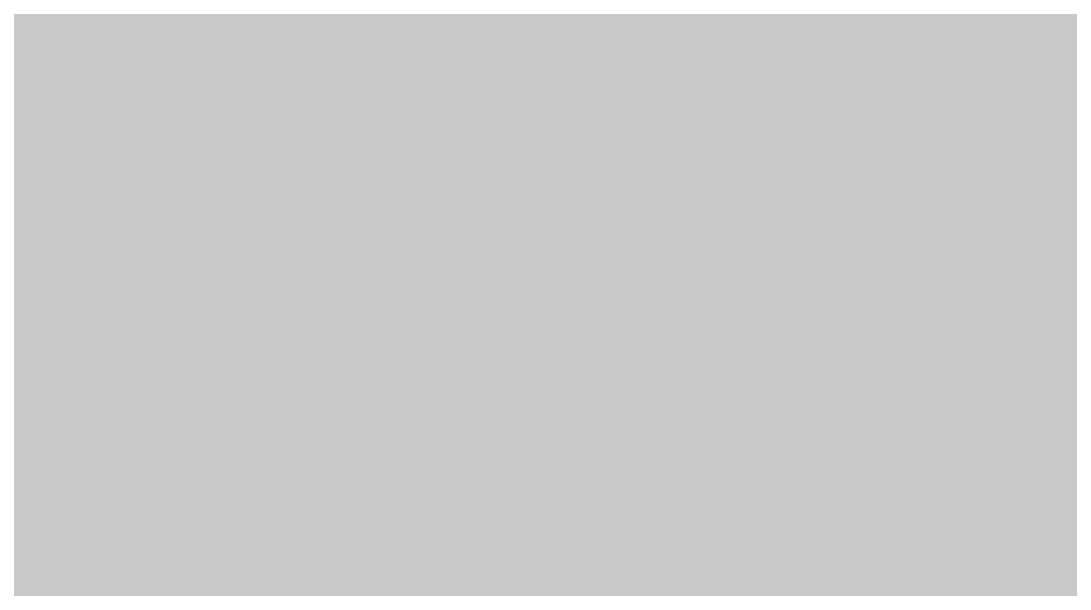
# Model space of a CAD drawing. Header units: millimetres. Extents: x -5 to 304, y -6 to 30.
# Drawn here: x 250.676 to 253.62, y 21.48 to 23.074 of the extents above; entities that cross this region are included whole.
import ezdxf

# ---------------------------------------------------------------- set-up
doc = ezdxf.new("R2010")
doc.units = ezdxf.units.MM
doc.header["$MEASUREMENT"] = 0
for name, color, linetype, true_color in [('Bottom-Layer', 7, 'Continuous', 0x0000ff), ('Top-Layer', 7, 'Continuous', 0xff0000), ('Top-Silkscreen-Layer', 7, 'Continuous', 0xffcc00)]:
    doc.layers.add(name, color=color, linetype=linetype, true_color=true_color)

msp = doc.modelspace()

# ---------------------------------------------------------------- hatches: boundary and pattern name
at = {"layer": 'Bottom-Layer'}
for points in [[(299.6425, 24.6419), (299.6425, 0.3581), (0.3581, 0.3581), (0.3581, 24.6419)], [(170.0231, 11.0956), (170.486, 10.7577), (171.0298, 10.5769), (171.6029, 10.5705), (172.1507, 10.739), (172.621, 11.0664), (172.9692, 11.5216), (173.1622, 12.0613), (173.1815, 12.6341), (173.1815, 18.6204), (194.6112, 18.6204), (194.6112, 16.637), (194.7022, 16.0628), (194.9661, 15.5448), (195.3772, 15.1338), (195.8952, 14.8698), (196.4694, 14.7789), (197.0436, 14.8698), (197.5616, 15.1338), (197.9727, 15.5448), (198.2366, 16.0628), (198.3275, 16.637), (198.3275, 18.6204), (201.4693, 18.6204), (201.4693, 16.637), (201.5602, 16.0628), (201.8241, 15.5448), (202.2352, 15.1338), (202.7532, 14.8698), (203.3274, 14.7789), (203.9016, 14.8698), (204.4196, 15.1338), (204.8307, 15.5448), (205.0946, 16.0628), (205.1855, 16.637), (205.1855, 18.6204), (226.5193, 18.6204), (226.5193, 12.5), (226.6102, 11.9258), (226.8742, 11.4078), (227.2852, 10.9968), (227.8032, 10.7328), (228.3774, 10.6419), (228.9516, 10.7328), (229.4696, 10.9968), (229.8807, 11.4078), (230.1446, 11.9258), (230.2356, 12.5), (230.2356, 18.6204), (269.5474, 18.6204), (269.5474, 12.5), (269.6383, 11.9258), (269.9023, 11.4078), (270.3134, 10.9968), (270.8313, 10.7328), (271.4055, 10.6419), (271.9797, 10.7328), (272.4977, 10.9968), (272.9088, 11.4078), (273.1727, 11.9258), (273.2637, 12.5), (273.2637, 18.6204), (278.196, 18.6204), (278.2956, 18.6141), (278.3953, 18.612), (288.5384, 18.612), (288.6381, 18.6141), (288.7377, 18.6204), (292.0973, 18.6204), (295.5966, 15.1211), (296.1339, 14.7189), (296.7628, 14.4843), (297.4323, 14.4364), (298.0881, 14.5791), (298.6772, 14.9008), (299.1518, 15.3754), (299.4735, 15.9645), (299.6162, 16.6203), (299.5683, 17.2898), (299.3337, 17.9187), (298.9315, 18.456), (294.7415, 22.646), (294.2531, 23.0208), (293.6844, 23.2563), (293.074, 23.3367), (288.5469, 23.3367), (288.4471, 23.3346), (288.3476, 23.3282), (278.5861, 23.3282), (278.4866, 23.3346), (278.3868, 23.3367), (17.3081, 23.3367), (17.1261, 23.358), (16.943, 23.3651), (7.739, 23.3651), (7.1287, 23.2848), (6.5599, 23.0492), (6.0715, 22.6744), (1.6781, 18.281), (1.2759, 17.7437), (1.0413, 17.1148), (0.9934, 16.4453), (1.1361, 15.7895), (1.4578, 15.2004), (1.9324, 14.7257), (2.5215, 14.4041), (3.1773, 14.2614), (3.8468, 14.3093), (4.4757, 14.5438), (5.013, 14.9461), (8.7158, 18.6488), (16.8704, 18.6488), (17.0525, 18.6275), (17.2356, 18.6204), (26.5899, 18.6204), (26.5899, 12.2185), (26.6809, 11.6443), (26.9448, 11.1263), (27.3559, 10.7152), (27.8739, 10.4513), (28.4481, 10.3603), (29.0223, 10.4513), (29.5402, 10.7152), (29.9513, 11.1263), (30.2153, 11.6443), (30.3062, 12.2185), (30.3062, 18.6204), (69.643, 18.6204), (69.643, 12.4095), (69.7339, 11.8353), (69.9979, 11.3173), (70.409, 10.9063), (70.9269, 10.6423), (71.5011, 10.5514), (72.0753, 10.6423), (72.5933, 10.9063), (73.0044, 11.3173), (73.2683, 11.8353), (73.3593, 12.4095), (73.3593, 18.6204), (94.7891, 18.6204), (94.7891, 16.51), (94.88, 15.9358), (95.1439, 15.4178), (95.555, 15.0068), (96.073, 14.7428), (96.6472, 14.6519), (97.2214, 14.7428), (97.7394, 15.0068), (98.1505, 15.4178), (98.4144, 15.9358), (98.5053, 16.51), (98.5053, 18.6204), (101.7741, 18.6204), (101.7741, 16.51), (101.865, 15.9358), (102.1289, 15.4178), (102.54, 15.0068), (103.058, 14.7428), (103.6322, 14.6519), (104.2064, 14.7428), (104.7244, 15.0068), (105.1355, 15.4178), (105.3994, 15.9358), (105.4904, 16.51), (105.4904, 18.6204), (126.7481, 18.6204), (126.7481, 12.5), (126.839, 11.9258), (127.103, 11.4078), (127.5141, 10.9968), (128.032, 10.7328), (128.6062, 10.6419), (129.1804, 10.7328), (129.6984, 10.9968), (130.1095, 11.4078), (130.3734, 11.9258), (130.4644, 12.5), (130.4644, 18.6204), (169.4652, 18.6204), (169.4652, 12.4231), (169.5285, 11.9422), (169.7141, 11.4941), (170.0094, 11.1092)]]:
    msp.add_hatch(color=256, dxfattribs=at).paths.add_polyline_path(points)
at = {"layer": 'Top-Silkscreen-Layer'}
for points in [[(250.6741, 24.1178), (250.6427, 24.1067), (250.6076, 24.0715), (250.5724, 24.0364), (250.5606, 24.0018), (250.5488, 23.9672), (250.5488, 23.9261), (250.5488, 23.885), (250.5606, 23.8504), (250.5724, 23.8158), (250.608, 23.7801), (250.6437, 23.7445), (250.6727, 23.7358), (250.7018, 23.7271), (250.7018, 23.7221), (250.7018, 23.7171), (250.6727, 23.7084), (250.6437, 23.6997), (250.608, 23.6641), (250.5724, 23.6284), (250.5606, 23.5938), (250.5488, 23.5593), (250.5488, 23.5181), (250.5488, 23.477), (250.5606, 23.4424), (250.5724, 23.4078), (250.6074, 23.3728), (250.6425, 23.3377), (250.6771, 23.326), (250.7117, 23.3142), (250.7528, 23.3142), (250.7939, 23.3142), (250.8285, 23.326), (250.8631, 23.3377), (250.8987, 23.3734), (250.9343, 23.409), (250.943, 23.4381), (250.9517, 23.4671), (250.9567, 23.4671), (250.9617, 23.4671), (250.9704, 23.4381), (250.9791, 23.409), (251.0153, 23.3728), (251.0516, 23.3366), (251.0806, 23.3279), (251.1097, 23.3191), (251.1097, 23.3142), (251.1097, 23.3092), (251.0806, 23.3005), (251.0516, 23.2918), (251.0159, 23.2561), (250.9803, 23.2205), (250.9685, 23.1859), (250.9567, 23.1513), (250.9567, 23.1102), (250.9567, 23.0691), (250.9685, 23.0345), (250.9803, 22.9999), (251.0153, 22.9649), (251.0504, 22.9298), (251.085, 22.918), (251.1196, 22.9062), (251.1607, 22.9062), (251.2018, 22.9062), (251.2364, 22.918), (251.271, 22.9298), (251.3066, 22.9654), (251.3422, 23.0011), (251.351, 23.0301), (251.3597, 23.0592), (251.3646, 23.0592), (251.3696, 23.0592), (251.3783, 23.0301), (251.387, 23.0011), (251.4233, 22.9649), (251.4595, 22.9286), (251.4885, 22.9199), (251.5176, 22.9112), (251.5176, 22.9062), (251.5176, 22.9012), (251.4885, 22.8925), (251.4595, 22.8838), (251.4239, 22.8482), (251.3882, 22.8126), (251.3764, 22.778), (251.3646, 22.7434), (251.3646, 22.7023), (251.3646, 22.6611), (251.3764, 22.6266), (251.3882, 22.592), (251.4239, 22.5563), (251.4595, 22.5207), (251.4885, 22.512), (251.5176, 22.5033), (251.5176, 22.4983), (251.5176, 22.4933), (251.4885, 22.4846), (251.4595, 22.4759), (251.4233, 22.4397), (251.387, 22.4034), (251.3783, 22.3744), (251.3696, 22.3453), (251.3646, 22.3453), (251.3597, 22.3453), (251.351, 22.3744), (251.3422, 22.4034), (251.3066, 22.4391), (251.271, 22.4747), (251.2364, 22.4865), (251.2018, 22.4983), (251.1607, 22.4983), (251.1196, 22.4983), (251.085, 22.4865), (251.0504, 22.4747), (251.0148, 22.4391), (250.9791, 22.4034), (250.9704, 22.3744), (250.9617, 22.3453), (250.9567, 22.3453), (250.9517, 22.3453), (250.943, 22.3744), (250.9343, 22.4034), (250.8981, 22.4397), (250.8619, 22.4759), (250.8328, 22.4846), (250.8038, 22.4933), (250.8038, 22.4983), (250.8038, 22.5033), (250.8328, 22.512), (250.8619, 22.5207), (250.8975, 22.5563), (250.9332, 22.592), (250.9449, 22.6266), (250.9567, 22.6611), (250.9567, 22.7023), (250.9567, 22.7434), (250.9449, 22.778), (250.9332, 22.8126), (250.8981, 22.8476), (250.8631, 22.8827), (250.8285, 22.8944), (250.7939, 22.9062), (250.7528, 22.9062), (250.7117, 22.9062), (250.6771, 22.8944), (250.6425, 22.8827), (250.6074, 22.8476), (250.5724, 22.8126), (250.5606, 22.778), (250.5488, 22.7434), (250.5488, 22.7023), (250.5488, 22.6611), (250.5606, 22.6266), (250.5724, 22.592), (250.608, 22.5563), (250.6437, 22.5207), (250.6727, 22.512), (250.7018, 22.5033), (250.7018, 22.4983), (250.7018, 22.4933), (250.6727, 22.4846), (250.6437, 22.4759), (250.6074, 22.4397), (250.5712, 22.4034), (250.5625, 22.3744), (250.5538, 22.3453), (250.5488, 22.3453), (250.5438, 22.3453), (250.5351, 22.3744), (250.5264, 22.4034), (250.4908, 22.4391), (250.4551, 22.4747), (250.4206, 22.4865), (250.386, 22.4983), (250.3449, 22.4983), (250.3037, 22.4983), (250.2692, 22.4865), (250.2346, 22.4747), (250.1995, 22.4397), (250.1645, 22.4046), (250.1527, 22.37), (250.1409, 22.3354), (250.1409, 22.2943), (250.1409, 22.2532), (250.1527, 22.2186), (250.1645, 22.184), (250.1995, 22.149), (250.2346, 22.1139), (250.2692, 22.1021), (250.3037, 22.0903), (250.3449, 22.0903), (250.386, 22.0903), (250.4206, 22.1021), (250.4551, 22.1139), (250.4908, 22.1496), (250.5264, 22.1852), (250.5351, 22.2143), (250.5438, 22.2433), (250.5488, 22.2433), (250.5538, 22.2433), (250.5625, 22.2143), (250.5712, 22.1852), (250.6074, 22.149), (250.6437, 22.1127), (250.6727, 22.104), (250.7018, 22.0953), (250.7018, 22.0903), (250.7018, 22.0854), (250.6727, 22.0767), (250.6437, 22.068), (250.608, 22.0323), (250.5724, 21.9967), (250.5606, 21.9621), (250.5488, 21.9275), (250.5488, 21.8864), (250.5488, 21.8453), (250.5606, 21.8107), (250.5724, 21.7761), (250.608, 21.7404), (250.6437, 21.7048), (250.6727, 21.6961), (250.7018, 21.6874), (250.7018, 21.6824), (250.7018, 21.6774), (250.6727, 21.6687), (250.6437, 21.66), (250.608, 21.6244), (250.5724, 21.5887), (250.5606, 21.5541), (250.5488, 21.5195), (250.5488, 21.4784), (250.5488, 21.4373), (250.5606, 21.4027), (250.5724, 21.3681), (250.6074, 21.3331), (250.6425, 21.298), (250.6771, 21.2863), (250.7117, 21.2745), (250.7528, 21.2745), (250.7939, 21.2745), (250.8285, 21.2863), (250.8631, 21.298), (250.8981, 21.3331), (250.9332, 21.3681), (250.9449, 21.4027), (250.9567, 21.4373), (250.9567, 21.4784), (250.9567, 21.5195), (250.9449, 21.5541), (250.9332, 21.5887), (250.8975, 21.6244), (250.8619, 21.66), (250.8328, 21.6687), (250.8038, 21.6774), (250.8038, 21.6824), (250.8038, 21.6874), (250.8328, 21.6961), (250.8619, 21.7048), (250.8981, 21.741), (250.9343, 21.7773), (250.943, 21.8063), (250.9517, 21.8354), (250.9567, 21.8354), (250.9617, 21.8354), (250.9704, 21.8063), (250.9791, 21.7773), (251.0148, 21.7416), (251.0504, 21.706), (251.085, 21.6942), (251.1196, 21.6824), (251.1607, 21.6824), (251.2018, 21.6824), (251.2364, 21.6942), (251.271, 21.706), (251.3066, 21.7416), (251.3422, 21.7773), (251.351, 21.8063), (251.3597, 21.8354), (251.3646, 21.8354), (251.3696, 21.8354), (251.3783, 21.8063), (251.387, 21.7773), (251.4233, 21.741), (251.4595, 21.7048), (251.4885, 21.6961), (251.5176, 21.6874), (251.5176, 21.6824), (251.5176, 21.6774), (251.4885, 21.6687), (251.4595, 21.66), (251.4239, 21.6244), (251.3882, 21.5887), (251.3764, 21.5541), (251.3646, 21.5195), (251.3646, 21.4784), (251.3646, 21.4373), (251.3764, 21.4027), (251.3882, 21.3681), (251.4233, 21.3331), (251.4583, 21.298), (251.4929, 21.2863), (251.5275, 21.2745), (251.5686, 21.2745), (251.6097, 21.2745), (251.6443, 21.2863), (251.6789, 21.298), (251.7139, 21.3331), (251.749, 21.3681), (251.7608, 21.4027), (251.7726, 21.4373), (251.7726, 21.4784), (251.7726, 21.5195), (251.7608, 21.5541), (251.749, 21.5887), (251.7133, 21.6244), (251.6777, 21.66), (251.6486, 21.6687), (251.6196, 21.6774), (251.6196, 21.6824), (251.6196, 21.6874), (251.6486, 21.6961), (251.6777, 21.7048), (251.7133, 21.7404), (251.749, 21.7761), (251.7608, 21.8107), (251.7726, 21.8453), (251.7726, 21.8864), (251.7726, 21.9275), (251.7608, 21.9621), (251.749, 21.9967), (251.7133, 22.0323), (251.6777, 22.068), (251.6486, 22.0767), (251.6196, 22.0854), (251.6196, 22.0903), (251.6196, 22.0953), (251.6486, 22.104), (251.6777, 22.1127), (251.7133, 22.1484), (251.749, 22.184), (251.7608, 22.2186), (251.7726, 22.2532), (251.7726, 22.2943), (251.7726, 22.3354), (251.7608, 22.37), (251.749, 22.4046), (251.7133, 22.4403), (251.6777, 22.4759), (251.6486, 22.4846), (251.6196, 22.4933), (251.6196, 22.4983), (251.6196, 22.5033), (251.6486, 22.512), (251.6777, 22.5207), (251.7139, 22.5569), (251.7502, 22.5931), (251.7589, 22.6222), (251.7676, 22.6513), (251.7726, 22.6513), (251.7775, 22.6513), (251.7862, 22.6222), (251.7949, 22.5931), (251.8306, 22.5575), (251.8662, 22.5219), (251.9008, 22.5101), (251.9354, 22.4983), (251.9765, 22.4983), (252.0176, 22.4983), (252.0522, 22.5101), (252.0868, 22.5219), (252.1224, 22.5575), (252.1581, 22.5931), (252.1668, 22.6222), (252.1755, 22.6513), (252.1805, 22.6513), (252.1854, 22.6513), (252.1942, 22.6222), (252.2029, 22.5931), (252.2391, 22.5569), (252.2753, 22.5207), (252.3044, 22.512), (252.3334, 22.5033), (252.3334, 22.4983), (252.3334, 22.4933), (252.3044, 22.4846), (252.2753, 22.4759), (252.2397, 22.4403), (252.204, 22.4046), (252.1923, 22.37), (252.1805, 22.3354), (252.1805, 22.2943), (252.1805, 22.2532), (252.1923, 22.2186), (252.204, 22.184), (252.2397, 22.1484), (252.2753, 22.1127), (252.3044, 22.104), (252.3334, 22.0953), (252.3334, 22.0903), (252.3334, 22.0854), (252.3044, 22.0767), (252.2753, 22.068), (252.2397, 22.0323), (252.204, 21.9967), (252.1923, 21.9621), (252.1805, 21.9275), (252.1805, 21.8864), (252.1805, 21.8453), (252.1923, 21.8107), (252.204, 21.7761), (252.2397, 21.7404), (252.2753, 21.7048), (252.3044, 21.6961), (252.3334, 21.6874), (252.3334, 21.6824), (252.3334, 21.6774), (252.3044, 21.6687), (252.2753, 21.66), (252.2397, 21.6244), (252.204, 21.5887), (252.1923, 21.5541), (252.1805, 21.5195), (252.1805, 21.4784), (252.1805, 21.4373), (252.1923, 21.4027), (252.204, 21.3681), (252.2391, 21.3331), (252.2741, 21.298), (252.3087, 21.2863), (252.3433, 21.2745), (252.3844, 21.2745), (252.4255, 21.2745), (252.4601, 21.2863), (252.4947, 21.298), (252.5298, 21.3331), (252.5648, 21.3681), (252.5766, 21.4027), (252.5884, 21.4373), (252.5884, 21.4784), (252.5884, 21.5195), (252.5766, 21.5541), (252.5648, 21.5887), (252.5292, 21.6244), (252.4935, 21.66), (252.4645, 21.6687), (252.4354, 21.6774), (252.4354, 21.6824), (252.4354, 21.6874), (252.4645, 21.6961), (252.4935, 21.7048), (252.5298, 21.741), (252.566, 21.7773), (252.5747, 21.8063), (252.5834, 21.8354), (252.5884, 21.8354), (252.5934, 21.8354), (252.6021, 21.8063), (252.6108, 21.7773), (252.6464, 21.7416), (252.682, 21.706), (252.7166, 21.6942), (252.7512, 21.6824), (252.7923, 21.6824), (252.8334, 21.6824), (252.868, 21.6942), (252.9026, 21.706), (252.9383, 21.7416), (252.9739, 21.7773), (252.9826, 21.8063), (252.9913, 21.8354), (252.9963, 21.8354), (253.0013, 21.8354), (253.01, 21.8063), (253.0187, 21.7773), (253.0549, 21.741), (253.0911, 21.7048), (253.1202, 21.6961), (253.1493, 21.6874), (253.1493, 21.6824), (253.1493, 21.6774), (253.1202, 21.6687), (253.0911, 21.66), (253.0555, 21.6244), (253.0199, 21.5887), (253.0081, 21.5541), (252.9963, 21.5195), (252.9963, 21.4784), (252.9963, 21.4373), (253.0081, 21.4027), (253.0199, 21.3681), (253.0549, 21.3331), (253.09, 21.298), (253.1246, 21.2863), (253.1591, 21.2745), (253.2002, 21.2745), (253.2414, 21.2745), (253.2759, 21.2863), (253.3105, 21.298), (253.3456, 21.3331), (253.3806, 21.3681), (253.3924, 21.4027), (253.4042, 21.4373), (253.4042, 21.4784), (253.4042, 21.5195), (253.3924, 21.5541), (253.3806, 21.5887), (253.345, 21.6244), (253.3094, 21.66), (253.2803, 21.6687), (253.2512, 21.6774), (253.2512, 21.6824), (253.2512, 21.6874), (253.2803, 21.6961), (253.3094, 21.7048), (253.345, 21.7404), (253.3806, 21.7761), (253.3924, 21.8107), (253.4042, 21.8453), (253.4042, 21.8864), (253.4042, 21.9275), (253.3924, 21.9621), (253.3806, 21.9967), (253.3456, 22.0317), (253.3105, 22.0668), (253.2759, 22.0786), (253.2414, 22.0903), (253.2002, 22.0903), (253.1591, 22.0903), (253.1246, 22.0786), (253.09, 22.0668), (253.0543, 22.0311), (253.0187, 21.9955), (253.01, 21.9664), (253.0013, 21.9374), (252.9963, 21.9374), (252.9913, 21.9374), (252.9826, 21.9664), (252.9739, 21.9955), (252.9383, 22.0311), (252.9026, 22.0668), (252.868, 22.0786), (252.8334, 22.0903), (252.7923, 22.0903), (252.7512, 22.0903), (252.7166, 22.0786), (252.682, 22.0668), (252.6464, 22.0311), (252.6108, 21.9955), (252.6021, 21.9664), (252.5934, 21.9374), (252.5884, 21.9374), (252.5834, 21.9374), (252.5747, 21.9664), (252.566, 21.9955), (252.5298, 22.0317), (252.4935, 22.068), (252.4645, 22.0767), (252.4354, 22.0854), (252.4354, 22.0903), (252.4354, 22.0953), (252.4645, 22.104), (252.4935, 22.1127), (252.5292, 22.1484), (252.5648, 22.184), (252.5766, 22.2186), (252.5884, 22.2532), (252.5884, 22.2943), (252.5884, 22.3354), (252.5766, 22.37), (252.5648, 22.4046), (252.5292, 22.4403), (252.4935, 22.4759), (252.4645, 22.4846), (252.4354, 22.4933), (252.4354, 22.4983), (252.4354, 22.5033), (252.4645, 22.512), (252.4935, 22.5207), (252.5298, 22.5569), (252.566, 22.5931), (252.5747, 22.6222), (252.5834, 22.6513), (252.5884, 22.6513), (252.5934, 22.6513), (252.6021, 22.6222), (252.6108, 22.5931), (252.6464, 22.5575), (252.682, 22.5219), (252.7166, 22.5101), (252.7512, 22.4983), (252.7923, 22.4983), (252.8334, 22.4983), (252.868, 22.5101), (252.9026, 22.5219), (252.9383, 22.5575), (252.9739, 22.5931), (252.9826, 22.6222), (252.9913, 22.6513), (252.9963, 22.6513), (253.0013, 22.6513), (253.01, 22.6222), (253.0187, 22.5931), (253.0543, 22.5575), (253.09, 22.5219), (253.1246, 22.5101), (253.1591, 22.4983), (253.2002, 22.4983), (253.2414, 22.4983), (253.2759, 22.5101), (253.3105, 22.5219), (253.3456, 22.5569), (253.3806, 22.592), (253.3924, 22.6266), (253.4042, 22.6611), (253.4042, 22.7023), (253.4042, 22.7434), (253.3924, 22.778), (253.3806, 22.8126), (253.3456, 22.8476), (253.3105, 22.8827), (253.2759, 22.8944), (253.2414, 22.9062), (253.2002, 22.9062), (253.1591, 22.9062), (253.1246, 22.8944), (253.09, 22.8827), (253.0543, 22.847), (253.0187, 22.8114), (253.01, 22.7823), (253.0013, 22.7533), (252.9963, 22.7533), (252.9913, 22.7533), (252.9826, 22.7823), (252.9739, 22.8114), (252.9383, 22.847), (252.9026, 22.8827), (252.868, 22.8944), (252.8334, 22.9062), (252.7923, 22.9062), (252.7512, 22.9062), (252.7166, 22.8944), (252.682, 22.8827), (252.6464, 22.847), (252.6108, 22.8114), (252.6021, 22.7823), (252.5934, 22.7533), (252.5884, 22.7533), (252.5834, 22.7533), (252.5747, 22.7823), (252.566, 22.8114), (252.5298, 22.8476), (252.4935, 22.8838), (252.4645, 22.8925), (252.4354, 22.9012), (252.4354, 22.9062), (252.4354, 22.9112), (252.4645, 22.9199), (252.4935, 22.9286), (252.5292, 22.9643), (252.5648, 22.9999), (252.5766, 23.0345), (252.5884, 23.0691), (252.5884, 23.1102), (252.5884, 23.1513), (252.5766, 23.1859), (252.5648, 23.2205), (252.5298, 23.2555), (252.4947, 23.2906), (252.4601, 23.3024), (252.4255, 23.3142), (252.3844, 23.3142), (252.3433, 23.3142), (252.3087, 23.3024), (252.2741, 23.2906), (252.2391, 23.2555), (252.204, 23.2205), (252.1923, 23.1859), (252.1805, 23.1513), (252.1805, 23.1102), (252.1805, 23.0691), (252.1923, 23.0345), (252.204, 22.9999), (252.2397, 22.9643), (252.2753, 22.9286), (252.3044, 22.9199), (252.3334, 22.9112), (252.3334, 22.9062), (252.3334, 22.9012), (252.3044, 22.8925), (252.2753, 22.8838), (252.2391, 22.8476), (252.2029, 22.8114), (252.1942, 22.7823), (252.1854, 22.7533), (252.1805, 22.7533), (252.1755, 22.7533), (252.1668, 22.7823), (252.1581, 22.8114), (252.1224, 22.847), (252.0868, 22.8827), (252.0522, 22.8944), (252.0176, 22.9062), (251.9765, 22.9062), (251.9354, 22.9062), (251.9008, 22.8944), (251.8662, 22.8827), (251.8306, 22.847), (251.7949, 22.8114), (251.7862, 22.7823), (251.7775, 22.7533), (251.7726, 22.7533), (251.7676, 22.7533), (251.7589, 22.7823), (251.7502, 22.8114), (251.7139, 22.8476), (251.6777, 22.8838), (251.6486, 22.8925), (251.6196, 22.9012), (251.6196, 22.9062), (251.6196, 22.9112), (251.6486, 22.9199), (251.6777, 22.9286), (251.7133, 22.9643), (251.749, 22.9999), (251.7608, 23.0345), (251.7726, 23.0691), (251.7726, 23.1102), (251.7726, 23.1513), (251.7608, 23.1859), (251.749, 23.2205), (251.7139, 23.2555), (251.6789, 23.2906), (251.6443, 23.3024), (251.6097, 23.3142), (251.5686, 23.3142), (251.5275, 23.3142), (251.4929, 23.3024), (251.4583, 23.2906), (251.4227, 23.255), (251.387, 23.2193), (251.3783, 23.1903), (251.3696, 23.1612), (251.3646, 23.1612), (251.3597, 23.1612), (251.351, 23.1903), (251.3422, 23.2193), (251.306, 23.2555), (251.2698, 23.2918), (251.2407, 23.3005), (251.2117, 23.3092), (251.2117, 23.3142), (251.2117, 23.3191), (251.2407, 23.3279), (251.2698, 23.3366), (251.3054, 23.3722), (251.3411, 23.4078), (251.3529, 23.4424), (251.3646, 23.477), (251.3646, 23.5181), (251.3646, 23.5593), (251.3529, 23.5938), (251.3411, 23.6284), (251.306, 23.6635), (251.271, 23.6985), (251.2364, 23.7103), (251.2018, 23.7221), (251.1607, 23.7221), (251.1196, 23.7221), (251.085, 23.7103), (251.0504, 23.6985), (251.0148, 23.6629), (250.9791, 23.6273), (250.9704, 23.5982), (250.9617, 23.5691), (250.9567, 23.5691), (250.9517, 23.5691), (250.943, 23.5982), (250.9343, 23.6273), (250.8981, 23.6635), (250.8619, 23.6997), (250.8328, 23.7084), (250.8038, 23.7171), (250.8038, 23.7221), (250.8038, 23.7271), (250.8328, 23.7358), (250.8619, 23.7445), (250.8975, 23.7801), (250.9332, 23.8158), (250.9449, 23.8504), (250.9567, 23.885), (250.9567, 23.9261), (250.9567, 23.9672), (250.9449, 24.0018), (250.9332, 24.0364), (250.8981, 24.0714), (250.8631, 24.1065), (250.8285, 24.1183), (250.7939, 24.13), (250.7497, 24.1295), (250.7054, 24.1289)], [(250.9704, 22.2143), (250.9791, 22.1852), (251.0153, 22.149), (251.0516, 22.1127), (251.0806, 22.104), (251.1097, 22.0953), (251.1097, 22.0903), (251.1097, 22.0854), (251.0806, 22.0767), (251.0516, 22.068), (251.0153, 22.0317), (250.9791, 21.9955), (250.9704, 21.9664), (250.9617, 21.9374), (250.9567, 21.9374), (250.9517, 21.9374), (250.943, 21.9664), (250.9343, 21.9955), (250.8981, 22.0317), (250.8619, 22.068), (250.8328, 22.0767), (250.8038, 22.0854), (250.8038, 22.0903), (250.8038, 22.0953), (250.8328, 22.104), (250.8619, 22.1127), (250.8981, 22.149), (250.9343, 22.1852), (250.943, 22.2143), (250.9517, 22.2433), (250.9567, 22.2433), (250.9617, 22.2433)], [(251.3783, 22.2143), (251.387, 22.1852), (251.4233, 22.149), (251.4595, 22.1127), (251.4885, 22.104), (251.5176, 22.0953), (251.5176, 22.0903), (251.5176, 22.0854), (251.4885, 22.0767), (251.4595, 22.068), (251.4233, 22.0317), (251.387, 21.9955), (251.3783, 21.9664), (251.3696, 21.9374), (251.3646, 21.9374), (251.3597, 21.9374), (251.351, 21.9664), (251.3422, 21.9955), (251.306, 22.0317), (251.2698, 22.068), (251.2407, 22.0767), (251.2117, 22.0854), (251.2117, 22.0903), (251.2117, 22.0953), (251.2407, 22.104), (251.2698, 22.1127), (251.306, 22.149), (251.3422, 22.1852), (251.351, 22.2143), (251.3597, 22.2433), (251.3646, 22.2433), (251.3696, 22.2433)]]:
    msp.add_hatch(color=256, dxfattribs=at).paths.add_polyline_path(points)

# ---------------------------------------------------------------- linework, layer by layer
at = {"layer": 'Bottom-Layer', "const_width": 4}
msp.add_lwpolyline([(203.3337, 20.9785), (278.3868, 20.9785)], dxfattribs=at)
at = {"layer": 'Top-Layer', "const_width": 4}
msp.add_lwpolyline([(259.4363, 20.955), (243.6318, 20.955)], dxfattribs=at)
at = {"layer": 'Top-Silkscreen-Layer', "const_width": 0.254}
for points in [[(250.9803, 23.2205), (250.9685, 23.1859), (250.9567, 23.1513), (250.9567, 23.1102), (250.9567, 23.0691), (250.9685, 23.0345), (250.9803, 22.9999), (251.0153, 22.9649), (251.0504, 22.9298), (251.085, 22.918), (251.1196, 22.9062), (251.1607, 22.9062), (251.2018, 22.9062), (251.2364, 22.918), (251.271, 22.9298), (251.3066, 22.9654), (251.3422, 23.0011), (251.351, 23.0301), (251.3597, 23.0592), (251.3646, 23.0592), (251.3696, 23.0592), (251.3783, 23.0301), (251.387, 23.0011), (251.4233, 22.9649), (251.4595, 22.9286), (251.4885, 22.9199), (251.5176, 22.9112), (251.5176, 22.9062), (251.5176, 22.9012), (251.4885, 22.8925), (251.4595, 22.8838), (251.4239, 22.8482), (251.3882, 22.8126), (251.3764, 22.778), (251.3646, 22.7434), (251.3646, 22.7023), (251.3646, 22.6611), (251.3764, 22.6266), (251.3882, 22.592), (251.4239, 22.5563), (251.4595, 22.5207), (251.4885, 22.512), (251.5176, 22.5033), (251.5176, 22.4983), (251.5176, 22.4933), (251.4885, 22.4846), (251.4595, 22.4759), (251.4233, 22.4397), (251.387, 22.4034), (251.3783, 22.3744), (251.3696, 22.3453), (251.3646, 22.3453), (251.3597, 22.3453), (251.351, 22.3744), (251.3422, 22.4034), (251.3066, 22.4391), (251.271, 22.4747), (251.2364, 22.4865), (251.2018, 22.4983), (251.1607, 22.4983), (251.1196, 22.4983), (251.085, 22.4865), (251.0504, 22.4747), (251.0148, 22.4391), (250.9791, 22.4034), (250.9704, 22.3744), (250.9617, 22.3453), (250.9567, 22.3453), (250.9517, 22.3453), (250.943, 22.3744), (250.9343, 22.4034), (250.8981, 22.4397), (250.8619, 22.4759), (250.8328, 22.4846), (250.8038, 22.4933), (250.8038, 22.4983), (250.8038, 22.5033), (250.8328, 22.512), (250.8619, 22.5207), (250.8975, 22.5563), (250.9332, 22.592), (250.9449, 22.6266), (250.9567, 22.6611), (250.9567, 22.7023), (250.9567, 22.7434), (250.9449, 22.778), (250.9332, 22.8126), (250.8981, 22.8476), (250.8631, 22.8827), (250.8285, 22.8944), (250.7939, 22.9062), (250.7528, 22.9062), (250.7117, 22.9062), (250.6771, 22.8944), (250.6425, 22.8827), (250.6074, 22.8476), (250.5724, 22.8126), (250.5606, 22.778), (250.5488, 22.7434)], [(251.387, 23.2193), (251.3783, 23.1903), (251.3696, 23.1612), (251.3646, 23.1612), (251.3597, 23.1612), (251.351, 23.1903), (251.3422, 23.2193)], [(252.204, 23.2205), (252.1923, 23.1859), (252.1805, 23.1513), (252.1805, 23.1102), (252.1805, 23.0691), (252.1923, 23.0345), (252.204, 22.9999), (252.2397, 22.9643), (252.2753, 22.9286), (252.3044, 22.9199), (252.3334, 22.9112), (252.3334, 22.9062), (252.3334, 22.9012), (252.3044, 22.8925), (252.2753, 22.8838), (252.2391, 22.8476), (252.2029, 22.8114), (252.1942, 22.7823), (252.1854, 22.7533), (252.1805, 22.7533), (252.1755, 22.7533), (252.1668, 22.7823), (252.1581, 22.8114), (252.1224, 22.847), (252.0868, 22.8827), (252.0522, 22.8944), (252.0176, 22.9062), (251.9765, 22.9062), (251.9354, 22.9062), (251.9008, 22.8944), (251.8662, 22.8827), (251.8306, 22.847), (251.7949, 22.8114), (251.7862, 22.7823), (251.7775, 22.7533), (251.7726, 22.7533), (251.7676, 22.7533), (251.7589, 22.7823), (251.7502, 22.8114), (251.7139, 22.8476), (251.6777, 22.8838), (251.6486, 22.8925), (251.6196, 22.9012), (251.6196, 22.9062), (251.6196, 22.9112), (251.6486, 22.9199), (251.6777, 22.9286), (251.7133, 22.9643), (251.749, 22.9999), (251.7608, 23.0345), (251.7726, 23.0691), (251.7726, 23.1102), (251.7726, 23.1513), (251.7608, 23.1859), (251.749, 23.2205)], [(253.3456, 21.3331), (253.3806, 21.3681), (253.3924, 21.4027), (253.4042, 21.4373), (253.4042, 21.4784), (253.4042, 21.5195), (253.3924, 21.5541), (253.3806, 21.5887), (253.345, 21.6244), (253.3094, 21.66), (253.2803, 21.6687), (253.2512, 21.6774), (253.2512, 21.6824), (253.2512, 21.6874), (253.2803, 21.6961), (253.3094, 21.7048), (253.345, 21.7404), (253.3806, 21.7761), (253.3924, 21.8107), (253.4042, 21.8453), (253.4042, 21.8864), (253.4042, 21.9275), (253.3924, 21.9621), (253.3806, 21.9967), (253.3456, 22.0317), (253.3105, 22.0668), (253.2759, 22.0786), (253.2414, 22.0903), (253.2002, 22.0903), (253.1591, 22.0903), (253.1246, 22.0786), (253.09, 22.0668), (253.0543, 22.0311), (253.0187, 21.9955), (253.01, 21.9664), (253.0013, 21.9374), (252.9963, 21.9374), (252.9913, 21.9374), (252.9826, 21.9664), (252.9739, 21.9955), (252.9383, 22.0311), (252.9026, 22.0668), (252.868, 22.0786), (252.8334, 22.0903), (252.7923, 22.0903), (252.7512, 22.0903), (252.7166, 22.0786), (252.682, 22.0668), (252.6464, 22.0311), (252.6108, 21.9955), (252.6021, 21.9664), (252.5934, 21.9374), (252.5884, 21.9374), (252.5834, 21.9374), (252.5747, 21.9664), (252.566, 21.9955), (252.5298, 22.0317), (252.4935, 22.068), (252.4645, 22.0767), (252.4354, 22.0854), (252.4354, 22.0903), (252.4354, 22.0953), (252.4645, 22.104), (252.4935, 22.1127), (252.5292, 22.1484), (252.5648, 22.184), (252.5766, 22.2186), (252.5884, 22.2532), (252.5884, 22.2943), (252.5884, 22.3354), (252.5766, 22.37), (252.5648, 22.4046), (252.5292, 22.4403), (252.4935, 22.4759), (252.4645, 22.4846), (252.4354, 22.4933), (252.4354, 22.4983), (252.4354, 22.5033), (252.4645, 22.512), (252.4935, 22.5207), (252.5298, 22.5569), (252.566, 22.5931), (252.5747, 22.6222), (252.5834, 22.6513), (252.5884, 22.6513), (252.5934, 22.6513), (252.6021, 22.6222), (252.6108, 22.5931), (252.6464, 22.5575), (252.682, 22.5219), (252.7166, 22.5101), (252.7512, 22.4983), (252.7923, 22.4983), (252.8334, 22.4983), (252.868, 22.5101), (252.9026, 22.5219), (252.9383, 22.5575), (252.9739, 22.5931), (252.9826, 22.6222), (252.9913, 22.6513), (252.9963, 22.6513), (253.0013, 22.6513), (253.01, 22.6222), (253.0187, 22.5931), (253.0543, 22.5575), (253.09, 22.5219), (253.1246, 22.5101), (253.1591, 22.4983), (253.2002, 22.4983), (253.2414, 22.4983), (253.2759, 22.5101), (253.3105, 22.5219), (253.3456, 22.5569), (253.3806, 22.592), (253.3924, 22.6266), (253.4042, 22.6611), (253.4042, 22.7023), (253.4042, 22.7434), (253.3924, 22.778), (253.3806, 22.8126), (253.3456, 22.8476), (253.3105, 22.8827), (253.2759, 22.8944), (253.2414, 22.9062), (253.2002, 22.9062), (253.1591, 22.9062), (253.1246, 22.8944), (253.09, 22.8827), (253.0543, 22.847), (253.0187, 22.8114), (253.01, 22.7823), (253.0013, 22.7533), (252.9963, 22.7533), (252.9913, 22.7533), (252.9826, 22.7823), (252.9739, 22.8114), (252.9383, 22.847), (252.9026, 22.8827), (252.868, 22.8944), (252.8334, 22.9062), (252.7923, 22.9062), (252.7512, 22.9062), (252.7166, 22.8944), (252.682, 22.8827), (252.6464, 22.847), (252.6108, 22.8114), (252.6021, 22.7823), (252.5934, 22.7533), (252.5884, 22.7533), (252.5834, 22.7533), (252.5747, 22.7823), (252.566, 22.8114), (252.5298, 22.8476), (252.4935, 22.8838), (252.4645, 22.8925), (252.4354, 22.9012), (252.4354, 22.9062), (252.4354, 22.9112), (252.4645, 22.9199), (252.4935, 22.9286), (252.5292, 22.9643), (252.5648, 22.9999), (252.5766, 23.0345), (252.5884, 23.0691), (252.5884, 23.1102), (252.5884, 23.1513), (252.5766, 23.1859), (252.5648, 23.2205)], [(250.5488, 22.6611), (250.5606, 22.6266), (250.5724, 22.592), (250.608, 22.5563), (250.6437, 22.5207), (250.6727, 22.512), (250.7018, 22.5033), (250.7018, 22.4983), (250.7018, 22.4933), (250.6727, 22.4846), (250.6437, 22.4759), (250.6074, 22.4397), (250.5712, 22.4034), (250.5625, 22.3744), (250.5538, 22.3453), (250.5488, 22.3453)], [(251.7139, 21.3331), (251.749, 21.3681), (251.7608, 21.4027), (251.7726, 21.4373), (251.7726, 21.4784), (251.7726, 21.5195), (251.7608, 21.5541), (251.749, 21.5887), (251.7133, 21.6244), (251.6777, 21.66), (251.6486, 21.6687), (251.6196, 21.6774), (251.6196, 21.6824), (251.6196, 21.6874), (251.6486, 21.6961), (251.6777, 21.7048), (251.7133, 21.7404), (251.749, 21.7761), (251.7608, 21.8107), (251.7726, 21.8453), (251.7726, 21.8864), (251.7726, 21.9275), (251.7608, 21.9621), (251.749, 21.9967), (251.7133, 22.0323), (251.6777, 22.068), (251.6486, 22.0767), (251.6196, 22.0854), (251.6196, 22.0903), (251.6196, 22.0953), (251.6486, 22.104), (251.6777, 22.1127), (251.7133, 22.1484), (251.749, 22.184), (251.7608, 22.2186), (251.7726, 22.2532), (251.7726, 22.2943), (251.7726, 22.3354), (251.7608, 22.37), (251.749, 22.4046), (251.7133, 22.4403), (251.6777, 22.4759), (251.6486, 22.4846), (251.6196, 22.4933), (251.6196, 22.4983), (251.6196, 22.5033), (251.6486, 22.512), (251.6777, 22.5207), (251.7139, 22.5569), (251.7502, 22.5931), (251.7589, 22.6222), (251.7676, 22.6513), (251.7726, 22.6513), (251.7775, 22.6513), (251.7862, 22.6222), (251.7949, 22.5931), (251.8306, 22.5575), (251.8662, 22.5219), (251.9008, 22.5101), (251.9354, 22.4983), (251.9765, 22.4983), (252.0176, 22.4983), (252.0522, 22.5101), (252.0868, 22.5219), (252.1224, 22.5575), (252.1581, 22.5931), (252.1668, 22.6222), (252.1755, 22.6513), (252.1805, 22.6513), (252.1854, 22.6513), (252.1942, 22.6222), (252.2029, 22.5931), (252.2391, 22.5569), (252.2753, 22.5207), (252.3044, 22.512), (252.3334, 22.5033), (252.3334, 22.4983), (252.3334, 22.4933), (252.3044, 22.4846), (252.2753, 22.4759), (252.2397, 22.4403), (252.204, 22.4046), (252.1923, 22.37), (252.1805, 22.3354), (252.1805, 22.2943), (252.1805, 22.2532), (252.1923, 22.2186), (252.204, 22.184), (252.2397, 22.1484), (252.2753, 22.1127), (252.3044, 22.104), (252.3334, 22.0953), (252.3334, 22.0903), (252.3334, 22.0854), (252.3044, 22.0767), (252.2753, 22.068), (252.2397, 22.0323), (252.204, 21.9967), (252.1923, 21.9621), (252.1805, 21.9275), (252.1805, 21.8864), (252.1805, 21.8453), (252.1923, 21.8107), (252.204, 21.7761), (252.2397, 21.7404), (252.2753, 21.7048), (252.3044, 21.6961), (252.3334, 21.6874), (252.3334, 21.6824), (252.3334, 21.6774), (252.3044, 21.6687), (252.2753, 21.66), (252.2397, 21.6244), (252.204, 21.5887), (252.1923, 21.5541), (252.1805, 21.5195), (252.1805, 21.4784), (252.1805, 21.4373), (252.1923, 21.4027), (252.204, 21.3681), (252.2391, 21.3331)], [(250.5488, 22.2433), (250.5538, 22.2433), (250.5625, 22.2143), (250.5712, 22.1852), (250.6074, 22.149), (250.6437, 22.1127), (250.6727, 22.104), (250.7018, 22.0953), (250.7018, 22.0903), (250.7018, 22.0854), (250.6727, 22.0767), (250.6437, 22.068), (250.608, 22.0323), (250.5724, 21.9967), (250.5606, 21.9621), (250.5488, 21.9275)], [(250.5488, 21.8453), (250.5606, 21.8107), (250.5724, 21.7761), (250.608, 21.7404), (250.6437, 21.7048), (250.6727, 21.6961), (250.7018, 21.6874), (250.7018, 21.6824), (250.7018, 21.6774), (250.6727, 21.6687), (250.6437, 21.66), (250.608, 21.6244), (250.5724, 21.5887), (250.5606, 21.5541), (250.5488, 21.5195)], [(250.8981, 21.3331), (250.9332, 21.3681), (250.9449, 21.4027), (250.9567, 21.4373), (250.9567, 21.4784), (250.9567, 21.5195), (250.9449, 21.5541), (250.9332, 21.5887), (250.8975, 21.6244), (250.8619, 21.66), (250.8328, 21.6687), (250.8038, 21.6774), (250.8038, 21.6824), (250.8038, 21.6874), (250.8328, 21.6961), (250.8619, 21.7048), (250.8981, 21.741), (250.9343, 21.7773), (250.943, 21.8063), (250.9517, 21.8354), (250.9567, 21.8354), (250.9617, 21.8354), (250.9704, 21.8063), (250.9791, 21.7773), (251.0148, 21.7416), (251.0504, 21.706), (251.085, 21.6942), (251.1196, 21.6824), (251.1607, 21.6824), (251.2018, 21.6824), (251.2364, 21.6942), (251.271, 21.706), (251.3066, 21.7416), (251.3422, 21.7773), (251.351, 21.8063), (251.3597, 21.8354), (251.3646, 21.8354), (251.3696, 21.8354), (251.3783, 21.8063), (251.387, 21.7773), (251.4233, 21.741), (251.4595, 21.7048), (251.4885, 21.6961), (251.5176, 21.6874), (251.5176, 21.6824), (251.5176, 21.6774), (251.4885, 21.6687), (251.4595, 21.66), (251.4239, 21.6244), (251.3882, 21.5887), (251.3764, 21.5541), (251.3646, 21.5195), (251.3646, 21.4784), (251.3646, 21.4373), (251.3764, 21.4027), (251.3882, 21.3681), (251.4233, 21.3331)], [(252.5298, 21.3331), (252.5648, 21.3681), (252.5766, 21.4027), (252.5884, 21.4373), (252.5884, 21.4784), (252.5884, 21.5195), (252.5766, 21.5541), (252.5648, 21.5887), (252.5292, 21.6244), (252.4935, 21.66), (252.4645, 21.6687), (252.4354, 21.6774), (252.4354, 21.6824), (252.4354, 21.6874), (252.4645, 21.6961), (252.4935, 21.7048), (252.5298, 21.741), (252.566, 21.7773), (252.5747, 21.8063), (252.5834, 21.8354), (252.5884, 21.8354), (252.5934, 21.8354), (252.6021, 21.8063), (252.6108, 21.7773), (252.6464, 21.7416), (252.682, 21.706), (252.7166, 21.6942), (252.7512, 21.6824), (252.7923, 21.6824), (252.8334, 21.6824), (252.868, 21.6942), (252.9026, 21.706), (252.9383, 21.7416), (252.9739, 21.7773), (252.9826, 21.8063), (252.9913, 21.8354), (252.9963, 21.8354), (253.0013, 21.8354), (253.01, 21.8063), (253.0187, 21.7773), (253.0549, 21.741), (253.0911, 21.7048), (253.1202, 21.6961), (253.1493, 21.6874), (253.1493, 21.6824), (253.1493, 21.6774), (253.1202, 21.6687), (253.0911, 21.66), (253.0555, 21.6244), (253.0199, 21.5887), (253.0081, 21.5541), (252.9963, 21.5195), (252.9963, 21.4784), (252.9963, 21.4373), (253.0081, 21.4027), (253.0199, 21.3681), (253.0549, 21.3331)], [(250.5488, 21.4373), (250.5606, 21.4027), (250.5724, 21.3681), (250.6074, 21.3331)]]:
    msp.add_lwpolyline(points, dxfattribs=at)
for points in [[(250.9704, 22.2143), (250.9791, 22.1852), (251.0153, 22.149), (251.0516, 22.1127), (251.0806, 22.104), (251.1097, 22.0953), (251.1097, 22.0903), (251.1097, 22.0854), (251.0806, 22.0767), (251.0516, 22.068), (251.0153, 22.0317), (250.9791, 21.9955), (250.9704, 21.9664), (250.9617, 21.9374), (250.9567, 21.9374), (250.9517, 21.9374), (250.943, 21.9664), (250.9343, 21.9955), (250.8981, 22.0317), (250.8619, 22.068), (250.8328, 22.0767), (250.8038, 22.0854), (250.8038, 22.0903), (250.8038, 22.0953), (250.8328, 22.104), (250.8619, 22.1127), (250.8981, 22.149), (250.9343, 22.1852), (250.943, 22.2143), (250.9517, 22.2433), (250.9567, 22.2433), (250.9617, 22.2433)], [(251.3783, 22.2143), (251.387, 22.1852), (251.4233, 22.149), (251.4595, 22.1127), (251.4885, 22.104), (251.5176, 22.0953), (251.5176, 22.0903), (251.5176, 22.0854), (251.4885, 22.0767), (251.4595, 22.068), (251.4233, 22.0317), (251.387, 21.9955), (251.3783, 21.9664), (251.3696, 21.9374), (251.3646, 21.9374), (251.3597, 21.9374), (251.351, 21.9664), (251.3422, 21.9955), (251.306, 22.0317), (251.2698, 22.068), (251.2407, 22.0767), (251.2117, 22.0854), (251.2117, 22.0903), (251.2117, 22.0953), (251.2407, 22.104), (251.2698, 22.1127), (251.306, 22.149), (251.3422, 22.1852), (251.351, 22.2143), (251.3597, 22.2433), (251.3646, 22.2433), (251.3696, 22.2433)]]:
    msp.add_lwpolyline(points, close=True, dxfattribs=at)

doc.saveas('drawing.dxf')
